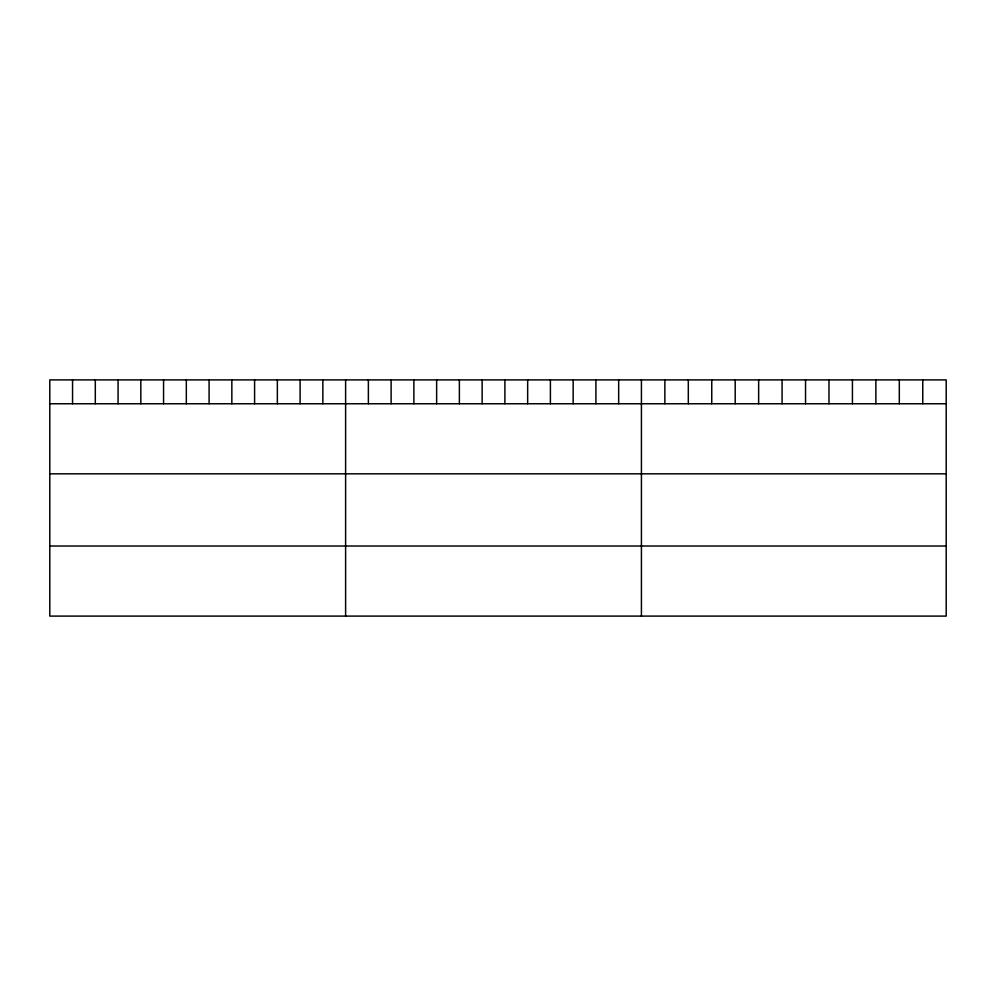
<?xml version="1.0" encoding="UTF-8"?>
<svg xmlns="http://www.w3.org/2000/svg" width="996" height="996" viewBox="0 0 996 996"><rect width="100%" height="100%" fill="white"/><g stroke="black" fill="none" stroke-linecap="round" stroke-linejoin="round"><path stroke-width="1.49" d="M946.2 403.754L946.2 616.101L49.8 616.101L49.8 379.899L946.2 379.899L946.2 403.754L49.8 403.754M49.8 473.822L946.2 473.822M49.8 546.02L946.2 546.02M922.757 379.899L922.757 403.754M899.313 379.899L899.313 403.754M875.87 379.899L875.87 403.754M852.427 379.899L852.427 403.754M828.983 379.899L828.983 403.754M805.54 379.899L805.54 403.754M782.084 379.899L782.084 403.754M758.641 379.899L758.641 403.754M735.197 379.899L735.197 403.754M711.754 379.899L711.754 403.754M688.311 379.899L688.311 403.754M664.867 379.899L664.867 403.754M641.424 379.899L641.424 616.101M618.665 379.899L618.665 403.754M595.919 379.899L595.919 403.754M573.161 379.899L573.161 403.754M550.402 379.899L550.402 403.754M527.656 379.899L527.656 403.754M504.897 379.899L504.897 403.754M482.139 379.899L482.139 403.754M459.38 379.899L459.38 403.754M436.634 379.899L436.634 403.754M413.875 379.899L413.875 403.754M391.117 379.899L391.117 403.754M368.371 379.899L368.371 403.754M345.612 379.899L345.612 616.101M322.853 379.899L322.853 403.754M300.107 379.899L300.107 403.754M277.349 379.899L277.349 403.754M254.59 379.899L254.59 403.754M231.844 379.899L231.844 403.754M209.085 379.899L209.085 403.754M186.327 379.899L186.327 403.754M163.568 379.899L163.568 403.754M140.822 379.899L140.822 403.754M118.063 379.899L118.063 403.754M95.305 379.899L95.305 403.754M72.559 379.899L72.559 403.754"/></g></svg>
